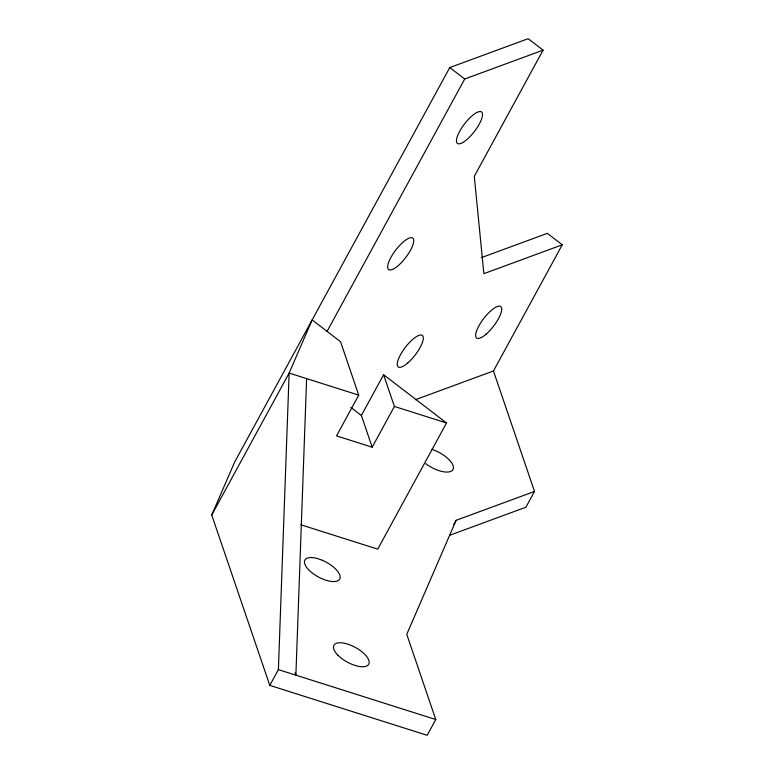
<?xml version="1.0" encoding="UTF-8"?>
<svg xmlns="http://www.w3.org/2000/svg" width="774" height="774" viewBox="0 0 774 774"><rect width="100%" height="100%" fill="white"/><g stroke="black" fill="none" stroke-linecap="round" stroke-linejoin="round"><path stroke-width="1.16" d="M481.254 257.674L547.334 233.351L562.263 244.807L493.454 370.978L534.505 491.451L456.118 520.302L406.756 634.341L435.781 719.53L427.18 735.3L269.787 685.387L278.388 669.616L289.137 373.058L312.145 319.914L340.521 341.682L358.73 395.127L336.516 435.888L372.188 447.198L394.401 406.447L383.594 374.713L361.381 415.474L372.188 447.198M269.787 685.387L211.737 515.01L289.137 373.058L306.62 378.612L295.881 675.16L295.097 672.877M211.737 515.01L234.754 461.855L449.771 67.551L528.158 38.7L543.087 50.155L474.288 176.327L483.866 273.657L562.263 244.807M327.073 331.359L464.7 79.006L543.087 50.155M383.594 374.713L446.521 422.981L377.731 549.153L300.892 524.782M453.825 524.501L456.118 520.302M534.505 491.451L525.904 507.222L449.762 535.25M415.445 399.694L493.454 370.978M306.62 378.612L358.73 395.127M394.401 406.447L446.521 422.981M278.388 669.616L435.781 719.53M449.771 67.551L464.7 79.006M350.845 407.395L361.381 415.474M431.96 449.413A19.824 8.379 28.6 0 1 453.138 469.267A19.824 8.379 28.6 0 1 425.787 463.674M392.408 269.487L390.086 270.02A19.824 6.231 -52.5 0 1 398.291 246.935A19.824 6.231 -52.5 0 1 413.316 243.5A19.824 6.231 -52.5 0 1 392.408 269.487M480.228 111.495L477.955 111.949A19.824 6.231 -52.5 0 0 456.921 137.772A19.824 6.231 -52.5 0 0 471.647 134.84A19.824 6.231 -52.5 0 0 480.228 111.495M322.313 560.27L317.688 558.615A19.824 8.379 28.6 0 0 308.594 569.703A19.824 8.379 28.6 0 0 338.47 580.384A19.824 8.379 28.6 0 0 322.313 560.27M337.986 655.268A19.824 8.379 28.6 0 0 368.279 664.876A19.824 8.379 28.6 0 0 347.69 644.103A19.824 8.379 28.6 0 0 337.986 655.268M407.724 363.025A19.824 6.231 -52.5 0 0 422.623 335.703A19.824 6.231 -52.5 0 0 400.468 354.773A19.824 6.231 -52.5 0 0 407.724 363.025M486.111 334.174A19.824 6.231 -52.5 0 0 501.01 306.852A19.824 6.231 -52.5 0 0 478.864 325.922A19.824 6.231 -52.5 0 0 486.111 334.174"/></g></svg>
